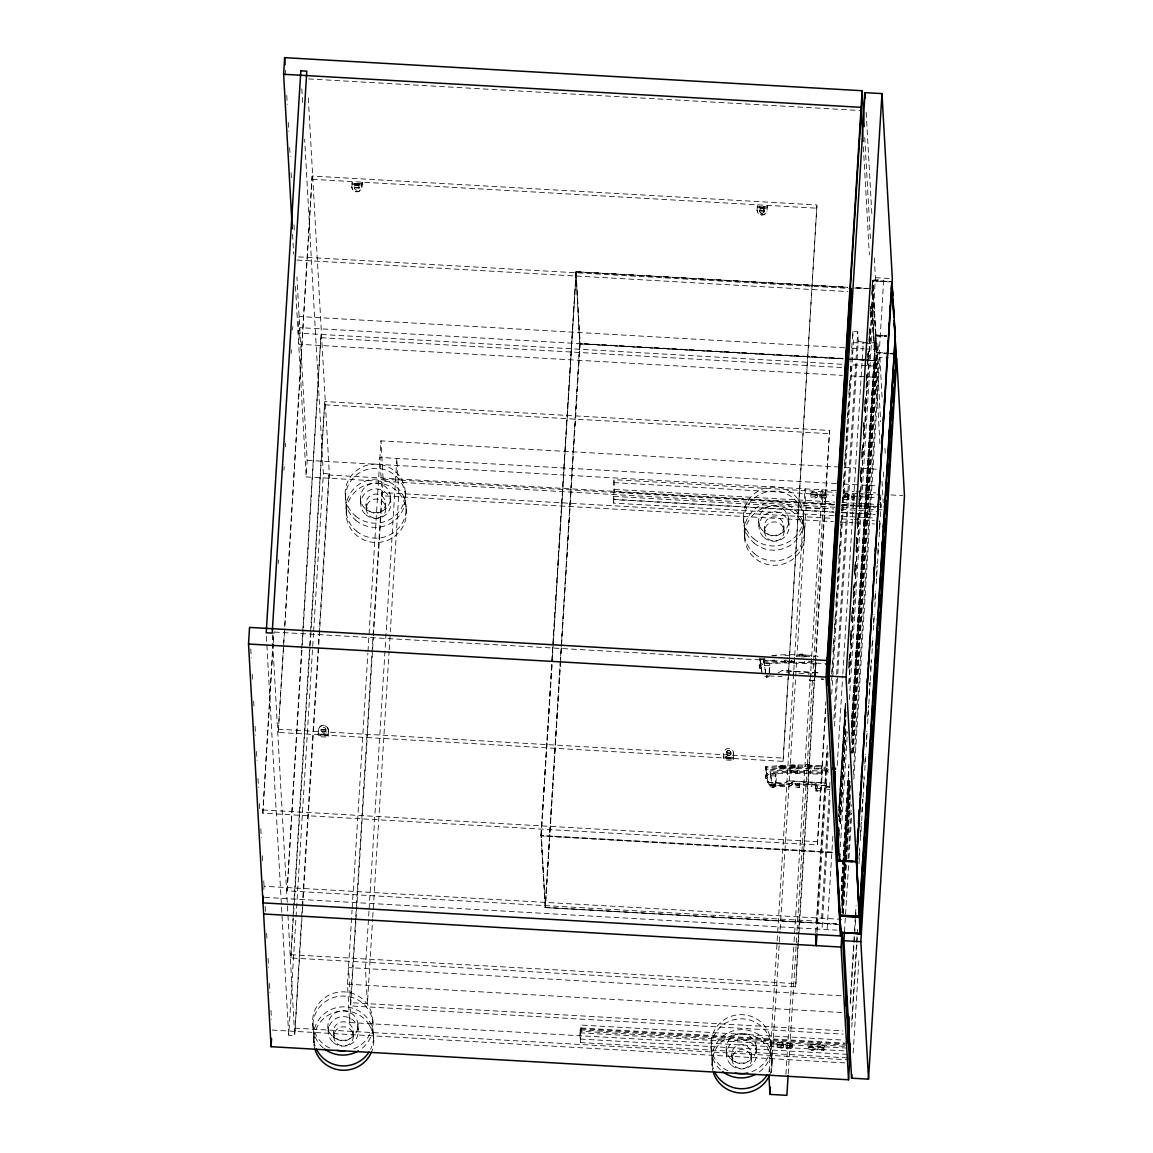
<?xml version="1.0" encoding="UTF-8"?>
<svg xmlns="http://www.w3.org/2000/svg" width="1153" height="1153" viewBox="0 0 1153 1153"><rect width="100%" height="100%" fill="white"/><g stroke="black" fill="none" stroke-linecap="round" stroke-linejoin="round"><path stroke-width="0.75" stroke-dasharray="5 3.75" d="M840.09 924.504L545.455 907.642L540.988 835.666L552.085 663.22L541.146 835.766L832.48 852.514M849.66 359.332L875.185 360.774L871.913 302.98M560.632 661.462L545.311 907.627L579.7 343.637L575.923 271.762L847.484 287.256M851.764 737.545L874.968 360.644L849.689 358.756M842.497 358.381L579.858 343.493L560.589 659.646L580.204 343.435L576.053 271.719L847.469 287.313M852.182 753.14L876.842 352.631L872.835 280.525L891.817 281.606M851.563 727.139L875.66 335.033L851.289 726.664M851.822 733.942L874.839 360.385L871.74 304.709M825.822 708.461L817.419 844.947L262.826 813.182L273.376 635.721M262.826 813.182L273.218 644.368M273.333 642.567L273.996 631.801M278.204 563.558L278.421 559.969M283.955 470.165L284.171 466.576M285.396 446.816L285.613 443.228M291.147 353.438L291.363 349.835M292.588 330.089L292.804 326.486M263.821 889.597L264.037 886.268L841.517 919.345M789.488 657.196L783.06 761.369L278.262 732.458L312.146 176.049L816.958 204.96L789.589 655.408M278.262 732.458L284.676 628.299M284.791 626.497L312.146 176.049M835.204 507.234L306.15 476.938L307.174 460.321L296.912 276.965M301.538 650.523L287.111 890.837L816.814 921.175L827.321 750.56M301.639 648.721L321.01 334.442L302.273 644.801M287.111 890.837L302.158 646.602M798.323 943.759L795.671 986.867L290.873 957.956L292.891 918.768M293.006 916.981L310.488 633.228M310.589 631.426L324.757 401.547L829.555 430.458L816.021 656.417M290.873 957.956L293.525 914.848M293.626 913.061L309.998 647.265M310.114 645.464L311.108 629.307M311.224 627.506L324.757 401.547M302.605 907.469L294.707 1035.798L288.726 1035.452L295.917 918.754M296.033 916.952L313.501 633.3M313.616 631.498L323.344 473.508L304.651 139.153M294.966 1031.387L301.538 918.581M301.654 916.794L302.201 907.815M302.317 906.013L319.021 634.827M319.122 633.026L328.864 474.993L834.758 503.962M302.662 906.532L329.311 473.854L308.11 94.546M351.838 187.334L352.155 181.597L352.213 182.678A5.03 0.966 3.5 0 0 357.243 183.803A5.03 0.966 3.5 0 0 362.172 183.241L362.114 182.16L361.783 187.665A5.03 4.943 -3.2 0 1 351.824 187.089L351.838 187.334A5.03 4.943 -3.2 0 0 361.783 187.896L362.172 183.241M320.75 734.792C326.659 732.285 327.956 736.796 320.75 734.677M354.634 184.711C370.272 183.529 344.574 186.455 359.534 184.984M328.389 729.806L328.101 736.378A5.03 0.966 3.5 0 1 323.171 736.94A5.03 0.966 3.5 0 1 318.142 735.816L318.43 729.244A5.03 4.943 -3.2 0 1 328.389 729.806L328.101 736.378M313.616 1038.536L313.861 1042.716L314.337 1034.99A30.007 29.445 -3.2 0 1 368.744 1023.864M346.131 510.793L346.361 514.973L346.837 507.262A30.007 29.445 -3.2 0 1 401.258 496.121L404.674 503.083A30.093 29.531 -3.2 0 1 382.292 541.881A30.093 29.531 -3.2 0 1 346.203 514.987M843.881 1050.859L349.633 1022.552L347.5 984.201L352.054 910.106M352.169 908.305L367.879 653.232M367.994 651.445L380.966 440.835L837.467 466.965M355.686 918.249L350.483 1002.678L842.929 1030.883M355.787 916.448L356.349 907.469M356.45 905.681L381.902 492.533L833.014 518.36M349.633 1022.552L355.859 921.506M355.974 919.719L373.341 637.695M373.457 635.908L383.113 479.172L380.966 440.835M368.989 911.072L365.443 968.549L367.403 1003.643L372.606 919.215M369.09 909.27L396.863 458.418L398.823 493.498L390.305 631.815M372.722 917.428L389.094 651.575M389.21 649.773L390.204 633.617M541.031 835.464L576.197 271.719L552.186 661.418M551.912 661.418L576.068 271.733M560.344 661.433L545.095 907.512L836.516 923.913M847.282 1057.863L580.435 1042.586L579.901 1032.8L580.074 1029.874L846.922 1045.151M834.57 504.409L614.304 491.798L613.972 479.662L836.04 492.374M844.327 1046.333L581.069 1031.258L580.896 1028L581.069 1025.06L844.327 1040.136M833.95 515.737L613.67 503.126L613.454 499.292L613.641 496.352L833.907 508.963M580.435 1042.586L581.069 1025.06M613.67 503.126L613.972 479.662M757.074 210.538L757.391 204.802L757.463 205.883A5.03 0.966 3.5 0 0 762.479 207.007A5.03 0.966 3.5 0 0 767.408 206.445L767.35 205.364L767.033 211.1A5.03 4.943 -3.2 0 1 757.074 210.538L757.06 210.293A5.03 4.943 -3.2 0 0 767.019 210.869M726.03 757.276C726.419 760.461 734.648 757.377 728.451 756.988C717.959 756.454 740.212 758.876 726.073 757.463M759.87 207.915C775.767 206.315 749.998 209.904 764.77 208.203M711.891 1061.336L712.122 1065.516L712.597 1057.805M744.391 533.608L744.636 537.788L745.112 530.063A30.007 29.445 -3.2 0 1 799.519 518.936M733.625 753.01L733.337 759.596A5.03 0.966 3.5 0 1 728.408 760.144A5.03 0.966 3.5 0 1 723.392 759.02L723.666 752.448A5.03 4.943 -3.2 0 1 733.625 753.01L733.639 753.255M733.337 759.596L733.366 757.535L723.421 756.959L723.464 757.795A5.03 0.966 3.5 0 0 728.48 758.919A5.03 0.966 3.5 0 0 733.423 758.371M767.336 207.67L767.293 206.834L757.334 206.257L757.377 207.093A5.03 0.966 3.5 0 0 762.407 208.217A5.03 0.966 3.5 0 0 767.336 207.67L767.408 206.445M769.094 673.583L769.7 663.797L760.576 663.263L759.207 665.396L761.139 666.895L761.239 668.855L759.409 667.89L759.236 665.209M769.397 672.285L769.7 663.797M769.181 784.544L767.912 781.143L769.181 784.544C776.2 794.086 776.863 778.203 775.854 774.052L766.731 773.519L765.361 775.652L767.293 777.151L767.408 779.111L765.578 778.145L765.39 775.465M775.364 785.813L775.854 774.052M778.145 767.105L780.149 765.866L786.115 766.788L778.145 767.105L782.094 766.183L786.115 766.788M784.732 662.543L784.717 660.193L791.534 660.338L791.549 662.701L784.732 662.543L784.717 660.193M783.06 761.369L816.958 204.96M789.286 674.462L789.416 672.372L786.115 672.185L789.416 672.372M791.534 660.338L791.462 661.39L784.66 661.231M791.549 662.701L791.607 661.649L784.789 661.505M786.015 768.345L785.51 767.221L779.414 767.509L779.457 768.431L784.069 768.806L786.015 768.345L779.414 767.509M793.221 674.678L793.408 671.55C797.876 671.925 798.568 674.159 804.895 673.251M769.109 1071.613L777.064 942.505M777.165 940.718L794.619 657.397M794.734 655.596L804.996 488.829L806.077 508.012L796.91 656.85M771.285 1072.866L780.005 931.206M780.12 929.404L796.795 658.637M790.9 772.798L790.886 770.449L797.703 770.593L797.703 772.957L790.9 772.798L790.886 770.449M791.203 767.884L791.261 766.918L798.078 766.889L798.006 767.984L791.203 767.884L791.189 765.606L798.006 765.578L798.078 766.889M791.189 765.606L791.131 766.572L797.934 766.673L798.006 767.984M799.115 656.23C798.15 651.632 810.4 655.279 804.304 656.893C796.103 657.383 801.176 654.327 806.005 656.461M777.208 1045.44C775.22 1037.729 788.983 1044.719 780.869 1046.189C774.081 1046.16 780.019 1043.768 782.988 1045.771M811.092 495.228C809.103 487.517 822.867 494.507 814.753 495.977C807.979 495.949 813.903 493.556 816.886 495.559M777.237 1047.544C775.738 1039.228 789.69 1047.846 780.25 1048.293C773.85 1047.875 781.042 1046.03 783.204 1047.89M811.121 497.332C809.132 489.564 823.184 496.626 814.912 498.11C807.907 498.082 813.989 495.603 817.102 497.678M799.706 784.112L799.519 787.24L795.584 787.009L795.714 784.934M797.703 770.593L797.631 771.645L790.828 771.487M797.934 766.673L798.006 765.578M797.703 772.957L797.775 771.919L790.958 771.761M821.988 772.251L790.324 771.155L770.204 772.121L770.305 774.095L790.439 773.115L822.103 774.225L822.046 771.04L790.266 769.945L770.031 770.925L772.121 785.986L788.349 786.908L792.399 784.573L799.389 785.107C798.539 778.289 809.276 785.625 814.335 784.4L814.868 783.723C821.253 782.339 813.009 789.589 815.935 785.496M786.072 1045.93C784.199 1038.089 798.207 1045.411 789.747 1046.722C782.772 1046.636 789.171 1044.229 792.053 1046.319M819.97 495.718L825.937 496.107L820.042 495.862L820.273 492.634L826.125 493.167L820.143 492.778M786.375 1045.122C783.593 1052.747 798.424 1047.025 790.021 1044.777C783.146 1044.041 789.358 1047.183 792.342 1045.468M820.086 497.865C818.025 490.14 832.091 497.029 823.948 498.615C816.929 498.629 822.824 496.121 826.052 498.168M803.137 784.299C801.148 786.548 816.108 786.418 811.193 785.813M785.928 1074.38L793.985 943.485M794.1 941.684L811.553 658.363M811.654 656.576L821.93 489.809L822.997 508.977L812.836 673.957M805.284 766.486C804.318 761.888 816.569 765.534 810.473 767.149C802.272 767.639 807.345 764.583 812.173 766.716M811.049 675.312L811.15 673.611L808.167 673.972L811.15 673.611M788.205 1073.832L796.939 932.172M797.04 930.385L812.735 675.744M795.671 986.867L797.703 947.68M797.818 945.892L815.286 662.139M815.402 660.338L829.555 430.458M798.438 941.958L815.92 658.204M815.128 677.07L815.834 661.995L807.59 661.534M815.286 674.937L816.007 663.09M815.848 788.104L817.347 787.874L817.434 786L812.519 786.26M817.419 844.947L825.865 701.601M815.834 787.931L815.906 791.016L821.109 790.771L822.175 773.346L790.396 772.251L770.161 773.231M815.704 932.863L827.249 745.501M831.659 674.044L832.452 661.101M832.999 652.122L833.893 637.753M834.441 628.774L835.32 614.405M835.882 605.426L836.876 589.269M837.323 582.078L838.317 565.921M838.75 558.729L839.744 542.573M840.263 534.17L841.258 518.043M841.704 510.865L842.627 495.876M843.146 487.546L844.068 472.528M844.572 464.241L845.495 449.18M846.014 440.936L846.936 425.832M847.441 417.617L848.435 401.475M848.882 394.312L849.876 378.17M850.323 370.992L851.217 356.464M851.75 347.687L852.744 331.545L857.731 331.833L858.236 341.029L834.498 726.563M808.974 1047.255C828.647 1048.091 796.175 1048.682 812.879 1043.984C818.673 1044.56 814.349 1053.539 809.449 1049.648C806.841 1045.252 812.951 1045.367 815.229 1046.78M831.63 680.515L834.397 635.62M834.513 633.833L850.885 368.038M843.002 499.163C844.572 488.108 855.627 503.818 843.002 499.163C851.418 502.045 851.62 491.221 843.146 493.974M817.045 932.359L828.185 751.511M831.717 694.135L853.364 342.672L852.744 331.545M821.613 918.206L830.117 780.12M833.864 719.155L836.516 676.119M836.631 674.332L857.731 331.833M822.118 927.401L830.189 796.507M817.938 1047.774C815.949 1040.006 829.987 1047.054 821.729 1048.538C814.724 1048.524 820.806 1046.045 823.905 1048.106M854.849 498.312C850.626 499.609 850.842 492.547 854.95 494.219M818.068 1049.936C817.174 1041.015 830.347 1051.19 820.547 1050.585C814.652 1049.936 822.723 1048.437 823.991 1050.325M854.431 500.373C850.655 501.281 851.274 494.868 854.834 496.323M827.162 928.655L833.014 833.605M837.208 765.462L842.728 675.817M842.843 674.015L863.28 342.282L858.236 341.029M838.865 807.475L845.279 703.416M838.793 811.063L845.423 703.431L838.793 816.54M838.808 816.569L845.769 703.546M839.038 821.051L846.028 707.971M848.882 663.09L849.43 654.126M850.323 639.771L850.871 630.792M851.75 616.437L852.312 607.472M853.191 593.118L853.638 585.94M854.632 569.798L855.079 562.621M856.074 546.464L856.621 537.5M857.501 523.145L858.063 514.166M858.942 499.811L859.489 490.847M860.383 476.492L860.931 467.527M861.81 453.172L862.257 445.995M863.266 428.08L863.698 422.661M864.707 404.746L865.24 397.554M866.148 381.427L866.681 374.221M867.575 358.107L868.108 350.901M869.103 334.745L869.434 329.369M870.544 311.425L870.875 306.049M871.985 288.106L872.417 280.928M839.413 821.959L846.057 711.531M848.925 667.443L849.588 654.111M850.366 644.095L851.029 630.792M851.808 620.732L852.471 607.458M853.249 597.384L853.998 584.485M854.69 574.021L855.454 561.439M856.117 550.658L856.78 537.485M857.558 527.31L858.207 514.166M858.999 503.947L859.648 490.832M860.441 480.599L861.089 467.513M861.882 457.237L862.646 444.654M863.309 433.874L863.842 422.661M864.75 410.526L865.399 397.54M866.191 387.163L866.825 374.221M867.632 363.815L868.267 350.887M869.074 340.452L869.852 327.87M870.515 317.089L871.149 306.006L870.472 318.603M871.942 293.741L872.706 280.842M839.528 820.979L846.057 715.119M848.925 668.466L849.804 654.111M850.366 645.147L851.245 630.792M851.793 621.827L852.687 607.472M853.234 598.493L854.013 585.94M854.676 575.174L855.44 562.606M856.102 551.84L856.996 537.5M857.544 528.521L858.423 514.166M858.985 505.201L859.864 490.847M860.412 481.868L861.305 467.513M861.853 458.548L862.631 445.995M863.294 435.229L864.058 422.661M864.721 411.895L865.615 397.54M866.162 388.575L867.042 374.221M867.604 365.256L868.483 350.901M869.031 341.922L869.809 329.369M871.913 295.269L872.792 280.928L890.058 281.909M840.278 823.516L846.028 730.08M848.911 683.369L873.7 280.914L878.255 279.891M840.292 823.818L846.158 728.595M848.925 683.671L873.7 280.914M840.35 846.763L847.426 731.867M849.415 699.554L875.401 277.686L874.291 257.926M841.229 889.929L848.939 764.295M841.229 890.505L848.882 766.659M851.289 727.226L875.559 335.249L872.605 280.554M841.503 890.419L848.911 770.204M841.719 890.419L843.391 863.511M843.492 861.709L848.911 773.793M851.779 727.154L875.905 335.667L886.268 336.215M841.661 898.994L848.954 780.595M841.704 900.796L849.112 780.595M841.661 906.157L849.444 780.523M851.75 742.878L874.839 360.197M849.905 781.705L841.978 912.772L850.193 781.82M851.808 753.096L876.611 349.59L865.946 348.97M851.966 753.125L876.626 352.458L888.934 353.135M842.353 912.816L850.309 783.636M843.088 913.363L850.381 795.008M853.018 751.972L878.211 343.133L863.28 342.282M843.131 914.329L846.446 860.527M846.561 858.74L850.323 797.761M853.076 752.938L878.211 343.133M848.046 858.697L851.361 804.794M853.249 774.254L883.688 280.165L880.416 279.79M844.472 931.725L848.896 859.922M848.997 858.12L851.764 813.24M853.869 779.125L879.854 357.257L888.314 357.747M850.092 1002.447L854.402 932.388M854.517 930.586L855.396 916.217M855.512 914.43L856.059 905.451M858.942 858.74L859.605 847.959M860.383 835.392L861.147 822.81M861.81 812.043L862.588 799.461M863.366 786.894L864.029 776.113M864.808 763.545L865.355 754.552M866.234 740.183L866.797 731.204M867.676 716.835L868.339 706.054M869.117 693.486L869.78 682.706M870.558 670.138L871.221 659.357M871.999 646.775L872.547 637.796M873.426 623.427L873.988 614.448M874.868 600.079L875.43 591.1M876.309 576.731L876.972 565.95M877.75 553.382L878.413 542.602M879.191 530.02L879.739 521.041M850.381 1003.903L854.027 944.624M854.142 942.837L854.589 935.645M854.69 933.858L855.584 919.489M855.685 917.687L856.131 910.495M859.014 863.799L860.008 847.628M860.455 840.451L861.55 822.478M861.666 820.691L862.992 799.13M863.107 797.343L864.318 777.583M864.764 770.391L865.759 754.221M866.206 747.043L867.2 730.872M867.647 723.695L868.742 705.722M868.858 703.935L870.184 682.374M870.299 680.573L871.509 660.813M871.956 653.636L872.951 637.465M873.397 630.287L874.392 614.117M874.839 606.925L875.833 590.768M876.266 583.577L877.375 565.619M877.491 563.817L878.701 544.057M879.148 536.88L880.128 520.983M880.618 516.688L880.806 494.94M851.808 1020.391L857.01 935.977M857.126 934.175L857.573 926.998M851.779 1027.237L856.866 944.624M856.967 942.823L857.414 935.645M853.148 1053.049L859.014 957.912M576.183 271.964L847.455 287.501M575.909 271.978L579.743 343.839L842.497 358.641M832.48 852.701L541.449 836.04M875.905 335.624L872.345 280.784M759.308 667.356L760.677 665.238L764.28 663.479M765.477 777.626L766.846 775.493L770.449 773.735M888.92 353.726L876.626 352.458M875.502 336.013L875.386 335.523M852.168 496.64L854.618 497.447M851.952 499.725L854.647 499.249M818.27 1046.852L824.193 1047.241M354.447 186.844L354.375 188.227A2.493 2.45 -3.2 0 0 359.188 188.501L359.26 187.117A2.493 2.45 -3.2 0 0 354.447 186.959M325.795 730.656L325.867 729.272A2.493 2.45 -3.2 0 0 321.053 728.999L320.981 730.382M726.231 752.65L731.117 752.808L726.304 752.318A2.493 2.45 -3.2 0 1 731.103 752.592L731.031 753.86A2.493 2.45 -3.2 0 1 726.217 753.586L726.289 752.203A2.493 2.45 -3.2 0 1 731.103 752.477M875.415 336.042L876.453 352.977M888.934 353.322L876.352 352.948L875.689 335.811M346.707 509.395L346.361 514.973M314.192 1037.123L313.861 1042.716M744.968 532.196L744.636 537.788M712.468 1059.938L712.122 1065.516M775.263 783.838L772.568 785.539L769.08 782.57M888.92 353.495L876.842 352.631M545.455 907.627L540.988 835.493L832.509 852.11M826.225 495.257L820.259 494.925M786.202 1048.063L792.169 1048.38M851.822 497.563L854.777 497.159M823.991 1045.324L818.111 1044.834M817.275 494.738L811.308 494.406M849.026 494.464L843.16 494.277M783.391 1044.949L777.41 1044.618M815.128 1044.676L809.161 1044.33M817.059 492.634L811.28 492.288M783.074 1042.975L777.381 1042.499M849.141 496.597L843.174 496.222M809.089 1049.345C816.958 1050.052 817.203 1046.693 809.291 1046.434M792.097 1043.523L786.26 1042.989M769.051 675.889L766.846 677.33L763.891 675.528M545.239 907.541L541.449 835.997M786.072 767.509L779.457 768.431M786.13 766.586L784.17 767.293L778.203 766.327M806.091 655.034L799.216 654.63M812.26 765.289L805.385 764.886M777.9 672.963L782.31 670.599L819.524 672.891L782.31 670.599M828.416 769.426L821.815 765.722L793.754 764.785L765.693 766.586L768.129 782.469L784.069 783.377L788.479 780.855L825.678 782.973L827.09 786.937L829.901 787.11M825.822 785.611L788.623 783.478L784.213 785.842L768.258 784.775L784.199 785.683L788.609 783.319L825.822 785.452L827.22 789.416L825.822 785.452M799.389 785.107C793.264 787.023 797.905 781.028 792.27 782.44L788.22 784.775L772.006 783.853L770.031 770.925M788.22 784.775L792.27 782.44M788.349 786.908L792.399 784.573M545.038 907.411L836.516 924.057M873.527 280.064L880.46 279.992M772.539 655.769L775.955 655.639M810.357 680.933C821.887 678.685 808.469 683.253 809.247 679.232M816.396 788.883L820.979 788.465L816.266 789.056L815.373 788.133L816.396 789.041M815.892 790.857L821.109 790.771M875.675 335.105L886.239 335.609M759.827 659.819L768.518 659.199M771.804 655.538L787.6 654.529L815.661 655.466L818.299 656.951M785.02 655.351L791.837 655.322M764.943 658.622L759.683 658.954L761.556 671.19M765.693 766.586L765.851 769.21L793.898 767.408L821.974 768.359L828.56 772.063M765.433 672.199L763.862 660.669L775.666 660.092M763.992 662.975L804.477 662.427M874.968 360.788L849.689 358.857M796.175 655.985L815.2 656.561M828.113 770.608L821.368 766.817L814.508 766.428L790.18 766.068L765.866 767.768L765.996 770.074L790.309 768.359L821.498 769.123L828.243 772.914M794.23 661.116L764.035 661.865L764.136 663.825L784.271 662.86L815.935 663.969M875.66 336.013L886.239 336.604M308.514 78.937L861.305 110.602M312.333 179.306L817.131 208.217M759.625 210.495L764.511 210.653M875.401 277.686L892.321 278.651M872.807 280.712L891.802 281.808M872.72 281.159L873.715 281.217M870.832 288.596L854.661 287.673L867.229 288.437M854.632 288.063L867.215 288.639M298.512 256.888L851.303 288.538M296.897 260.045L847.902 291.594M875.876 335.091L886.225 335.811M886.225 335.97L875.43 335.321M853.364 342.672L864.044 343.277M865.817 343.378L878.255 344.098M844.544 347.745L299.131 316.513L298.108 333.131L843.52 364.362M851.721 348.163L864.173 348.869M895.852 353.524L890.664 353.222L895.838 353.726M890.649 353.596L895.838 353.899M890.635 353.827L895.823 354.115M843.376 358.77L299.751 327.639L298.728 344.243L842.353 375.374M849.675 359.188L877.231 360.702L880.647 421.667M580.19 343.911L842.468 358.929M866.71 365.688L850.698 364.766L851.318 375.892L876.208 377.319L879.926 443.66M868.483 365.789L875.588 366.193L871.956 301.365M321.183 337.699L843.708 367.62M324.944 404.804L829.742 433.715M844.659 467.383L855.44 468.003M862.631 468.406L877.001 469.242M836.444 483.583L379.942 457.438L382.09 495.79L833.187 521.632M843.636 484.001L877.779 485.946M307.174 460.321L836.228 490.63M843.405 491.034L854.171 491.654M855.958 491.754L875.689 492.879M890.923 494.94L902.77 495.617M843.203 492.792L857.529 493.614M859.316 493.715L879.018 494.839M613.785 482.588L834.066 495.199M843.016 495.718L880.618 497.865L881.137 507.075M614.506 489.434L834.786 502.059M841.949 502.463L858.077 503.385M859.864 503.486L879.566 504.61M323.344 473.508L329.311 473.854M841.935 504.38L854.2 505.072M855.93 505.173L881.728 506.657M841.748 504.827L857.861 505.749M859.648 505.85L879.35 506.974M383.113 479.172L834.21 505.014M841.402 505.418L853.984 506.138M855.785 506.253L875.559 507.378M842.122 507.637L881.915 509.914M841.07 509.381L878.687 511.528M806.077 508.012L822.997 508.977M613.454 499.292L833.734 511.903M840.897 512.307L874.925 514.252M834.095 512.235L613.814 499.609L613.641 496.352M841.258 512.638L853.796 513.359M855.584 513.46L875.286 514.584M841.113 516.14L875.141 518.101M841.993 518.879L852.773 519.499M854.575 519.599L874.349 520.738M840.378 522.035L852.961 522.756M854.762 522.857L874.536 523.995M274.443 632.075L827.234 663.739M769.8 665.757L760.677 665.238L760.576 663.263M769.195 675.917L782.181 676.652M823.876 679.146L821.051 678.987L823.876 679.319M320.952 730.051L325.852 730.209M278.075 729.2L782.887 758.097M328.129 734.317L318.17 733.755L318.228 734.591A5.03 0.966 3.5 0 0 323.244 735.715A5.03 0.966 3.5 0 0 328.173 735.167M730.887 758.17L725.986 757.881L730.93 758.227M775.969 776.027L766.846 775.493L766.731 773.519M827.09 786.937L825.692 783.146L788.479 780.855M811.063 783.68L814.335 784.4M768.114 782.296L784.069 783.377M827.076 786.778L829.901 786.937M827.22 789.243L830.045 789.574M262.639 809.925L817.232 841.69M264.657 897.394L836.804 930.154M290.686 954.698L795.498 983.595M840.969 995.788L348.523 967.583L350.656 1005.935L843.102 1034.14M347.5 984.201L843.535 1012.608M580.896 1028L847.729 1043.278M581.285 1028.894L844.544 1043.969M579.901 1032.8L846.734 1048.077M847.426 1054.361L580.593 1039.069L580.074 1029.874M294.793 1028.13L847.585 1059.794M272.079 1030.076L845.971 1062.951M855.036 495.372L852.009 494.637M810.213 680.933L809.406 680.356M799.447 518.994L802.949 525.898A30.093 29.531 -3.2 0 1 780.552 564.682A30.093 29.531 -3.2 0 1 744.478 537.802M766.932 1046.722L770.435 1053.626M368.672 1023.907L372.174 1030.825A30.093 29.531 -3.2 0 1 370.834 1053.482M763.862 660.669L765.837 673.597M759.798 658.075L761.946 672.04M759.957 659.141L762.09 674.505M765.851 769.21L768.258 784.934M815.272 787.196L815.373 788.306M866.162 112.403L871.985 216.605M879.854 357.257L882.146 398.333M884.942 448.33L885.345 455.464M864.75 137.466L870.486 239.925M883.457 471.88L883.861 479.057M863.338 146.878L869.362 254.741M882.031 481.32L883.227 502.838M880.647 502.463L880.95 507.695M879.725 520.81L879.926 524.298M851.808 349.748L852.341 359.275M821.815 765.722L821.974 768.359M821.368 766.817L821.498 769.123M803.439 514.296L803.67 518.475M804.275 529.285L804.506 533.464M814.508 766.428L814.638 768.72M810.516 770.391L810.645 772.683M804.29 661.332L804.405 663.306M810.458 771.588L810.573 773.562M816.627 917.918L817.246 929.03M788.695 519.556L789.027 525.379M799.519 787.24L795.584 787.009M783.781 525.754L784.069 530.74M764.324 527.166L764.598 532.153M775.104 784.184L775.22 786.144M767.682 675.053L767.783 677.027M773.85 785.323L773.951 787.283M758.76 521.718L759.092 527.541M766.399 675.283L766.514 677.258M772.568 785.539L772.669 787.513M769.945 783.809L770.045 785.784M759.87 666.434L759.971 668.409M766.024 776.69L766.14 778.664M743.555 518.619L743.786 522.799M770.925 1042.024L771.17 1046.203M771.761 1057.013L772.006 1061.207M756.195 1047.284L756.527 1053.121M751.28 1053.496L751.554 1058.483M731.088 753.413L726.188 753.255M731.824 1054.894L732.097 1059.881M726.26 1049.446L726.577 1055.269M711.055 1046.347L711.286 1050.527M405.164 491.481L405.395 495.675M406 506.484L406.231 510.664M390.435 496.756L390.752 502.578M385.52 502.953L385.794 507.94M359.275 187.449L354.389 187.29M366.063 504.351L366.337 509.338M360.485 498.903L360.817 504.74M345.295 495.804L345.525 499.984M372.664 1019.223L372.895 1023.403M373.5 1034.212L373.731 1038.392M328.864 474.993L329.037 478.25M357.92 1024.484L358.252 1030.306M301.827 88.81L302.634 103.193M353.005 1030.681L353.294 1035.668M285.353 70.232L285.757 77.424M286.766 95.396L287.27 104.39M288.279 122.362L288.769 131.356M289.677 147.526L290.181 156.52M291.089 172.705L291.493 179.897M294.001 224.835L294.303 230.225M292.574 234.261L293.684 254.035M295.485 286.391L306.15 476.938M333.548 1032.094L333.837 1037.066M327.985 1026.646L328.317 1032.468M312.78 1023.533L313.011 1027.727M272.295 634.914L272.684 642.106M272.785 643.907L287.861 913.551M287.962 915.352L294.707 1035.798M266.415 636.37L288.726 1035.452M250.763 648.98L251.268 657.959M252.176 674.145L252.579 681.337M253.674 701.11L254.078 708.302M255.087 726.275L255.591 735.268M256.499 751.439L257.004 760.432M257.998 778.405L258.503 787.398M259.411 803.583L259.814 810.761M260.823 828.748L261.313 837.727M262.322 855.713L262.725 862.905M263.734 880.878L264.21 889.453M265.161 906.359L265.449 911.735M266.66 933.253L267.064 940.43M268.058 958.359L268.563 967.324M269.471 983.466L269.961 992.43M270.969 1010.359L271.474 1019.324M731.016 753.745A2.493 2.45 -3.2 0 1 726.217 753.471M325.78 730.526A2.493 2.45 -3.2 0 1 320.981 730.253M318.444 729.474A5.03 4.943 -3.2 0 1 328.389 730.051M759.697 210.177A2.493 2.45 -3.2 0 1 764.497 210.451M764.41 211.59A2.493 2.45 -3.2 0 1 759.611 211.316M323.287 1047.962A30.093 29.531 -3.2 0 1 322.018 1004.393A30.093 29.531 -3.2 0 1 366.351 1006.929A30.093 29.531 -3.2 0 1 359.736 1050.052M329.599 1047.991A30.093 29.531 -3.2 0 1 319.986 1002.072A30.093 29.531 -3.2 0 1 367.677 1004.811A30.093 29.531 -3.2 0 1 352.487 1049.302M314.783 1048.855A30.093 29.531 -3.2 0 1 313.702 1042.73M315.129 1046.117A30.093 29.531 -3.2 0 1 345.381 1006.886A30.093 29.531 -3.2 0 1 370.589 1049.302M720.394 1069.739A30.093 29.531 -3.2 0 1 721.043 1026.501A30.093 29.531 -3.2 0 1 764.943 1030.133A30.093 29.531 -3.2 0 1 758.011 1072.852M727.874 1070.791A30.093 29.531 -3.2 0 1 718.247 1024.887A30.093 29.531 -3.2 0 1 765.938 1027.611A30.093 29.531 -3.2 0 1 750.747 1072.103M770.391 1053.64A30.093 29.531 -3.2 0 1 769.094 1076.297M713.534 1073.14A30.093 29.531 -3.2 0 1 711.963 1065.531M713.404 1068.932A30.093 29.531 -3.2 0 1 743.642 1029.687A30.093 29.531 -3.2 0 1 768.864 1072.103M712.64 1057.805A30.007 29.445 -3.2 0 1 767.019 1046.665M759.683 210.048L759.611 211.431A2.493 2.45 -3.2 0 0 764.425 211.705L764.497 210.322A2.493 2.45 -3.2 0 0 759.683 210.048M354.706 183.918L359.606 184.321L354.663 183.976M354.677 184.523L359.534 184.869L354.677 184.523M325.694 734.461L320.793 734.187L325.694 734.461M759.913 207.727L764.77 208.073L759.913 207.727M764.843 207.526L759.87 207.237L764.814 207.583M842.958 496.9L848.839 497.39L842.958 496.9M362.056 183.63L352.097 183.053L352.141 183.889A5.03 0.966 3.5 0 0 357.171 185.013A5.03 0.966 3.5 0 0 362.1 184.466L362.056 183.63M359.246 188.054L354.346 187.78L359.246 188.054M764.482 211.273L759.582 210.985L764.482 211.388M325.881 729.604L320.981 729.316L325.895 729.719M337.137 1043.624A9.786 9.599 -3.2 0 0 353.164 1038.176A9.786 9.599 -3.2 0 0 340.38 1027.294A9.786 9.599 -3.2 0 0 337.137 1043.624M336.863 1038.651A9.786 9.599 -3.2 0 0 352.89 1033.203A9.786 9.599 -3.2 0 0 340.092 1022.322A9.786 9.599 -3.2 0 0 336.863 1038.651M333.404 1042.557A15.047 14.773 -3.2 0 0 358.05 1034.169A15.047 14.773 -3.2 0 0 338.377 1017.436A15.047 14.773 -3.2 0 0 333.404 1042.557M333.087 1036.734A15.047 14.773 -3.2 0 0 357.733 1028.346A15.047 14.773 -3.2 0 0 338.06 1011.613A15.047 14.773 -3.2 0 0 333.087 1036.734M369.652 515.895A9.786 9.599 -3.2 0 0 385.664 510.448A9.786 9.599 -3.2 0 0 372.88 499.566A9.786 9.599 -3.2 0 0 369.652 515.895M369.364 510.909A9.786 9.599 -3.2 0 0 385.39 505.461A9.786 9.599 -3.2 0 0 372.606 494.579A9.786 9.599 -3.2 0 0 369.364 510.909M365.919 514.814A15.047 14.773 -3.2 0 0 390.564 506.441A15.047 14.773 -3.2 0 0 370.891 489.694A15.047 14.773 -3.2 0 0 365.919 514.814M365.587 508.992A15.047 14.773 -3.2 0 0 390.233 500.618A15.047 14.773 -3.2 0 0 370.56 483.871A15.047 14.773 -3.2 0 0 365.587 508.992M355.715 520.162A30.093 29.531 -3.2 0 0 405.006 503.4A30.093 29.531 -3.2 0 0 365.66 469.92A30.093 29.531 -3.2 0 0 355.715 520.162M355.484 515.982A30.093 29.531 -3.2 0 0 404.775 499.22A30.093 29.531 -3.2 0 0 365.429 465.74A30.093 29.531 -3.2 0 0 355.484 515.982M356.32 530.971A30.093 29.531 -3.2 0 0 405.611 514.209A30.093 29.531 -3.2 0 0 366.265 480.729A30.093 29.531 -3.2 0 0 356.32 530.971M767.912 538.71A9.786 9.599 -3.2 0 0 783.939 533.262A9.786 9.599 -3.2 0 0 771.155 522.381A9.786 9.599 -3.2 0 0 767.912 538.71M767.639 533.724A9.786 9.599 -3.2 0 0 783.651 528.276A9.786 9.599 -3.2 0 0 770.867 517.394A9.786 9.599 -3.2 0 0 767.639 533.724M764.18 537.629A15.047 14.773 -3.2 0 0 788.825 529.256A15.047 14.773 -3.2 0 0 769.152 512.509A15.047 14.773 -3.2 0 0 764.18 537.629M763.862 531.807A15.047 14.773 -3.2 0 0 788.508 523.419A15.047 14.773 -3.2 0 0 768.835 506.686A15.047 14.773 -3.2 0 0 763.862 531.807M753.99 542.977A30.093 29.531 -3.2 0 0 803.281 526.215A30.093 29.531 -3.2 0 0 763.935 492.72A30.093 29.531 -3.2 0 0 753.99 542.977M753.745 538.782A30.093 29.531 -3.2 0 0 803.036 522.035A30.093 29.531 -3.2 0 0 763.704 488.541A30.093 29.531 -3.2 0 0 753.745 538.782M754.581 553.771A30.093 29.531 -3.2 0 0 803.886 537.024A30.093 29.531 -3.2 0 0 764.54 503.53A30.093 29.531 -3.2 0 0 754.581 553.771M735.412 1066.439A9.786 9.599 -3.2 0 0 751.425 1060.991A9.786 9.599 -3.2 0 0 738.641 1050.109A9.786 9.599 -3.2 0 0 735.412 1066.439M735.138 1061.452A9.786 9.599 -3.2 0 0 751.151 1056.004A9.786 9.599 -3.2 0 0 738.367 1045.122A9.786 9.599 -3.2 0 0 735.138 1061.452M731.679 1065.358A15.047 14.773 -3.2 0 0 756.325 1056.984A15.047 14.773 -3.2 0 0 736.652 1040.237A15.047 14.773 -3.2 0 0 731.679 1065.358M731.348 1059.535A15.047 14.773 -3.2 0 0 755.993 1051.161A15.047 14.773 -3.2 0 0 736.32 1034.414A15.047 14.773 -3.2 0 0 731.348 1059.535"/><path stroke-width="1.5" d="M829.367 663.134L829.526 659.386M849.761 933.051L840.724 932.791L839.715 915.568L840.724 932.791L860.614 933.57L854.95 933.353M891.788 282.009L856.593 861.666L859.489 916.505L840.119 915.525L837.078 861.032L838.75 833.533M895.333 337.18L894.18 323.806M829.238 666.333L829.454 661.894M829.108 669.634L829.31 665.396M856.463 861.579L836.703 860.887L856.593 861.666L859.144 917.226L840.148 916.058L839.658 915.006L850.51 915.727M895.276 363.094L895.276 343.435M828.805 674.505L829.05 670.21M828.2 674.721L828.243 673.41M828.56 679.16L828.848 674.332M834.729 789.416L834.916 786.202M850.006 1055.975L848.536 1079.77L271.056 1046.693L248.529 644.023L249.552 627.405L827.047 660.482L837.698 851.029M292.271 228.856L283.624 74.268L284.647 57.65L862.141 90.727L864.159 126.671M263.417 896.241L263.014 902.885L840.494 935.948L840.753 932.518M271.056 1046.693L271.56 1038.392M788.104 1075.619L786.879 1095.35L769.959 1094.384L770.406 1087.207M840.494 935.948L826.024 677.085L862.141 90.727M827.234 663.739L861.305 110.602M828.402 660.294L851.303 288.538L828.474 665.353M827.263 685.113L827.595 679.722M839.903 853.941L839.47 861.118L829.122 676.09L865.053 92.644L881.987 93.609L892.321 278.651L856.391 862.098M816.944 934.016L816.223 945.647L815.603 934.535M839.788 915.251L836.876 860.441L839.816 915.713L859.475 916.52L846.043 677.056L881.987 93.609M836.545 845.149L837.64 827.205M836.473 848.752L837.683 829.007L836.574 852.6M836.588 852.413L838.044 829.122M838.721 828.157L836.703 860.887M838.764 829.944L836.977 861.493L839.557 860.34M848.536 1079.77L841.113 947.074L842.036 932.128M868.526 1079.15L860.844 941.67L896.775 358.237L904.471 495.718L868.526 1079.15L851.606 1078.185L843.91 940.704L844.472 931.725M845.74 1006.065L846.36 996.091L848.493 1034.443M856.967 847.181L856.304 861.55M857.299 841.805L858.077 829.238M858.409 823.862L859.288 809.507M860.181 795.152L860.397 791.563M861.277 777.208L861.507 773.62M862.502 757.478L862.718 753.889M863.712 737.733L863.928 734.144M864.822 719.789L865.038 716.2M865.917 701.86L866.148 698.271M867.142 682.115L867.359 678.526M868.252 664.171L868.468 660.583M869.463 644.441L869.679 640.852M870.573 626.497L870.789 622.908M871.783 606.766L871.999 603.178M872.893 588.823L873.109 585.234M873.988 570.879L874.219 567.29M875.213 551.134L875.43 547.545M877.534 513.46L877.75 509.871M878.629 495.516L878.86 491.927M879.739 477.573L879.955 473.984M880.95 457.842L881.18 454.253M882.175 438.111L882.391 434.522M883.27 420.168L883.501 416.579M884.38 402.224L884.596 398.635M886.7 364.55L886.916 360.961M887.911 344.805L888.141 341.216M889.021 326.861L889.237 323.272M890.13 308.918L890.347 305.329M891.341 289.187L891.557 285.598M848.32 1031.186L849.199 1016.816M847.988 1042.744L849.055 1025.464M849.386 1059.895L850.381 1043.724M859.59 912.643L860.383 896.89M860.686 894.699L861.68 878.543M861.911 874.954L862.79 860.599M863.006 857.01L863.237 853.422M864.678 826.514L865.11 822.925M865.917 807.186L866.134 803.598M866.998 788.825L867.431 785.251M871.668 713.88L871.884 710.291M872.735 695.533L873.181 691.944M877.375 620.17L877.822 616.596M879.696 582.496L880.143 578.907M882.045 545.225L882.276 541.636M883.126 526.878L883.573 523.289M884.365 507.551L884.783 503.558M888.877 433.571L889.309 429.997M890.087 413.841L890.534 410.252M860.671 924.677L861.45 912.109M861.896 904.932L862.559 894.18M862.992 887.003L863.655 876.237M864.217 867.258L864.88 856.492M865.326 849.314L866.09 836.761M866.422 831.371L867.2 818.817M867.647 811.64L868.31 800.874M868.742 793.696L869.521 781.143M869.967 773.966L870.63 763.2M871.063 756.022L871.841 743.454M872.288 736.277L872.951 725.511M873.383 718.348L874.161 705.78M874.608 698.603L875.271 687.837M875.703 680.659L876.366 669.893M876.813 662.716L877.592 650.162M878.024 642.985L878.687 632.219M879.134 625.041L879.912 612.488M880.344 605.311L881.007 594.544M881.454 587.367L882.117 576.601M882.665 567.622L883.328 556.856M883.774 549.678L884.553 537.125M884.884 531.749L885.648 519.181M886.095 512.004L886.758 501.238M887.205 494.06L887.868 483.294M888.415 474.33L889.078 463.564M889.525 456.386L890.289 443.833M890.736 436.656L891.399 425.889M891.845 418.712L892.508 407.946M892.955 400.768L893.719 388.201M894.166 381.023L894.829 370.272M860.671 928.266L861.666 912.124M861.896 908.535L862.775 894.18M862.992 890.592L863.885 876.237M864.217 870.861L865.096 856.506M865.312 852.917L866.307 836.761M866.537 833.172L867.416 818.817M867.632 815.229L868.526 800.874M868.742 797.285L869.737 781.143M869.953 777.554L870.846 763.2M871.063 759.611L872.057 743.469M872.273 739.88L873.167 725.525M873.498 720.135L874.378 705.795M874.709 700.404L875.487 687.851M875.819 682.461L876.583 669.907M877.029 662.73L877.808 650.162M878.139 644.786L878.903 632.219M879.35 625.041L880.128 612.488M880.46 607.112L881.223 594.544M881.555 589.169L882.333 576.601M882.78 569.423L883.544 556.87M883.875 551.48L884.769 537.125M885.1 531.749L885.864 519.196M886.21 513.806L886.974 501.252M887.306 495.862L888.084 483.309M888.531 476.131L889.294 463.564M889.741 456.386L890.52 443.833M890.851 438.457L891.615 425.889M891.946 420.514L892.725 407.946M893.056 402.57L893.935 388.215M894.267 382.825L895.045 370.272M895.492 363.094L895.304 340.121M851.606 1078.185L851.822 1074.596M860.297 934.016L896.313 354.043L894.887 336.892M828.258 673.655L828.546 668.783M828.546 678.915L828.503 680.184L828.185 674.476M834.714 789.171L834.657 790.439L835.248 771.588M859.144 916.217L855.699 916.015M828.531 669.417L828.834 664.661L825.879 664.488M828.791 665.656L829.079 661.332M892.609 295.672L891.817 281.62L895.333 336.618L859.677 916.765L860.57 933.786L840.667 932.474M829.021 662.615L829.454 657.887L826.586 657.844M829.223 660.51L829.439 659.574M859.36 916.231L860.095 934.031M859.634 916.981L859.489 916.376M860.455 933.944L859.648 916.721M839.788 915.986L841.099 932.892M895.232 336.244L859.158 916.851M836.963 861.176L840.35 860.037M839.802 915.943L859.475 916.995M836.876 860.441L852.629 861.334M283.624 74.268L861.118 107.33L863.035 141.488M829.122 676.09L846.043 677.056M248.529 644.023L826.024 677.085M835.694 768.273L832.754 768.1M832.509 769.109L835.464 769.282M852.629 861.565L837.078 860.96M843.91 940.704L860.844 941.67M263.633 913.998L841.113 947.074M829.454 657.887L829.439 660.828M892.826 295.716L892.004 282.024M893.013 299.232L894.007 316.816M894.195 320.332L895.088 337.123M892.999 302.706L893.791 316.772M865.053 92.644L865.355 98.034M842.238 932.258L849.559 1063.152M768.892 1075.201L769.959 1094.384M284.647 57.65L285.05 64.842M370.834 1053.482A30.093 29.531 -3.2 0 1 315.259 1050.34M369.061 1052.012A30.093 29.531 -3.2 0 1 316.326 1048.985M358.41 1050.873A30.093 29.531 -3.2 0 1 324.497 1048.927M344.819 1050.844A30.093 29.531 -3.2 0 1 337.022 1050.397M769.094 1076.297A30.093 29.531 -3.2 0 1 713.534 1073.14M767.336 1074.812A30.093 29.531 -3.2 0 1 714.586 1071.8M755.316 1074.437A30.093 29.531 -3.2 0 1 722.772 1071.742M747.735 1072.953A30.093 29.531 -3.2 0 1 735.297 1073.198M300.832 70.837L266.213 632.766L272.194 633.112L306.799 71.183L300.832 70.837"/></g></svg>
